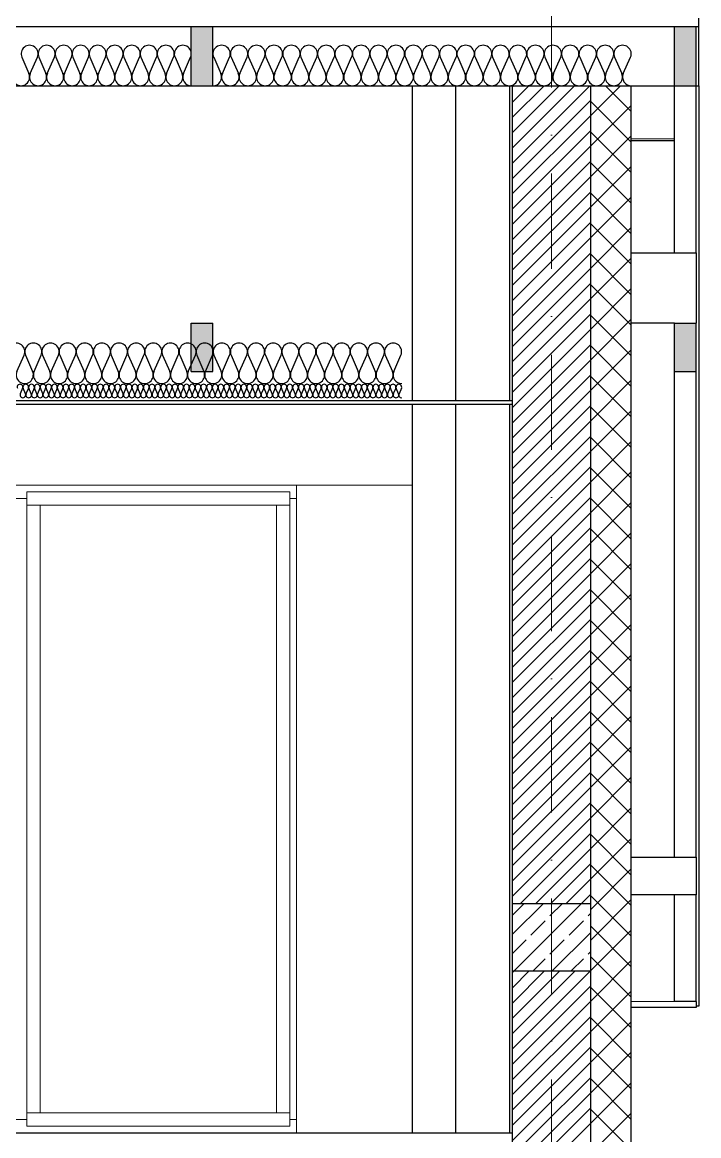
# Model space of a CAD drawing. Header units: millimetres. Extents: x 4647 to 73915, y -13612 to -8141.
# Drawn here: x 23197.5 to 23448.1, y -10769.6 to -10357.2 of the extents above; entities that cross this region are included whole.
import ezdxf
from ezdxf.enums import TextEntityAlignment as Align

# ---------------------------------------------------------------- set-up
doc = ezdxf.new("R2010")
doc.units = ezdxf.units.MM
doc.linetypes.add('Kropki i Kreski', pattern=[67.027776, 35.277777, -17.638888, 0, -14.111111])
for name, color, linetype in [('2D - Ogólne', 7, 'Continuous'), ('Konstrukcja - Dach', 7, 'Continuous'), ('Konstrukcja - Ogólne', 7, 'Continuous'), ('Konstrukcja - Siatka mod', 7, 'Continuous'), ('Konstrukcja - wieńce', 7, 'Continuous'), ('Konstrukcja - Ściany zew', 7, 'Continuous'), ('Okna ArchiCADa', 7, 'Continuous'), ('WIDOK', 7, 'Continuous')]:
    doc.layers.add(name, color=color, linetype=linetype)
doc.layers.add('a_wymiary', color=250, linetype='Continuous', lineweight=9)
doc.layers.add('Konstrukcja - Siatka mod_Nr_Pióra__1', color=7, linetype='Continuous', lineweight=5)
doc.layers.add('Konstrukcja - Siatka mod_Nr_Pióra__4', color=7, linetype='Continuous', lineweight=5, true_color=0x029e21)
doc.styles.add('GENERATED_STYLE_1', font='arialbd.ttf')

# ---------------------------------------------------------------- blocks, each defined once
blk = doc.blocks.new('Standardowy znacznik siatki_6')
at = {"layer": 'Konstrukcja - Siatka mod_Nr_Pióra__4', "linetype": 'Kropki i Kreski'}
blk.add_line((1, 0), (1660.6, 0), dxfattribs=at)
at = {"layer": 'Konstrukcja - Siatka mod_Nr_Pióra__1', "style": 'GENERATED_STYLE_1'}
blk.add_attdef('AC_MarkerText_1', text='', height=18, rotation=90, dxfattribs=at).set_placement((-6.71, -6.83), align=Align.BOTTOM_LEFT)

msp = doc.modelspace()

# ---------------------------------------------------------------- hatches: boundary and pattern name
at = {"layer": 'Konstrukcja - Dach', "linetype": 'Continuous', "lineweight": 0}
for points in [[(23260.14, -10358.69), (23260.14, -10380.67), (23268.14, -10380.67), (23268.14, -10358.69)], [(23439.14, -10358.69), (23439.14, -10380.67), (23447.14, -10380.67), (23447.14, -10358.69)], [(23268.14, -10486.57), (23268.14, -10468.57), (23260.14, -10468.57), (23260.14, -10486.57)], [(23447.14, -10486.57), (23447.14, -10468.57), (23439.14, -10468.57), (23439.14, -10486.57)]]:
    msp.add_hatch(color=46, dxfattribs=at).paths.add_polyline_path(points, flags=0)

# ---------------------------------------------------------------- linework, layer by layer
at = {"layer": '2D - Ogólne'}
for p, q in [((23197.33, -10370.14), (23199.96, -10376.2)), ((23200.49, -10376.2), (23203.11, -10370.14)), ((23203.64, -10370.14), (23206.26, -10376.2)), ((23206.79, -10376.2), (23209.42, -10370.14)), ((23209.95, -10370.14), (23212.57, -10376.2)), ((23213.1, -10376.2), (23215.73, -10370.14)), ((23216.26, -10370.14), (23218.88, -10376.2)), ((23219.41, -10376.2), (23222.03, -10370.14)), ((23222.56, -10370.14), (23225.19, -10376.2)), ((23225.72, -10376.2), (23228.34, -10370.14)), ((23228.87, -10370.14), (23231.5, -10376.2)), ((23232.02, -10376.2), (23234.65, -10370.14)), ((23235.18, -10370.14), (23237.8, -10376.2)), ((23238.33, -10376.2), (23240.96, -10370.14)), ((23241.49, -10370.14), (23244.11, -10376.2)), ((23244.64, -10376.2), (23247.26, -10370.14)), ((23247.79, -10370.14), (23250.42, -10376.2)), ((23250.95, -10376.2), (23253.57, -10370.14)), ((23254.1, -10370.14), (23256.73, -10376.2)), ((23257.26, -10376.2), (23259.88, -10370.14)), ((23268.42, -10370.14), (23271.1, -10376.2)), ((23271.65, -10376.2), (23274.33, -10370.14)), ((23274.87, -10370.14), (23277.56, -10376.2)), ((23278.1, -10376.2), (23280.79, -10370.14)), ((23281.33, -10370.14), (23284.02, -10376.2)), ((23284.56, -10376.2), (23287.25, -10370.14)), ((23287.79, -10370.14), (23290.48, -10376.2)), ((23291.02, -10376.2), (23293.71, -10370.14)), ((23294.25, -10370.14), (23296.94, -10376.2)), ((23297.48, -10376.2), (23300.16, -10370.14)), ((23300.71, -10370.14), (23303.39, -10376.2)), ((23303.94, -10376.2), (23306.62, -10370.14)), ((23307.17, -10370.14), (23309.85, -10376.2)), ((23310.39, -10376.2), (23313.08, -10370.14)), ((23313.62, -10370.14), (23316.31, -10376.2)), ((23316.85, -10376.2), (23319.54, -10370.14)), ((23320.08, -10370.14), (23322.77, -10376.2)), ((23323.31, -10376.2), (23326, -10370.14)), ((23326.54, -10370.14), (23329.23, -10376.2)), ((23329.77, -10376.2), (23332.46, -10370.14)), ((23333, -10370.14), (23335.69, -10376.2)), ((23336.23, -10376.2), (23338.91, -10370.14)), ((23339.46, -10370.14), (23342.14, -10376.2)), ((23342.69, -10376.2), (23345.37, -10370.14)), ((23345.92, -10370.14), (23348.6, -10376.2)), ((23349.14, -10376.2), (23351.83, -10370.14)), ((23352.37, -10370.14), (23355.06, -10376.2)), ((23355.6, -10376.2), (23358.29, -10370.14)), ((23358.83, -10370.14), (23361.52, -10376.2)), ((23362.06, -10376.2), (23364.75, -10370.14)), ((23365.29, -10370.14), (23367.98, -10376.2)), ((23368.52, -10376.2), (23371.21, -10370.14)), ((23371.75, -10370.14), (23374.44, -10376.2)), ((23374.98, -10376.2), (23377.66, -10370.14)), ((23378.21, -10370.14), (23380.89, -10376.2)), ((23381.44, -10376.2), (23384.12, -10370.14)), ((23384.67, -10370.14), (23387.35, -10376.2)), ((23387.89, -10376.2), (23390.58, -10370.14)), ((23391.12, -10370.14), (23393.81, -10376.2)), ((23394.35, -10376.2), (23397.04, -10370.14)), ((23397.58, -10370.14), (23400.27, -10376.2)), ((23400.81, -10376.2), (23403.5, -10370.14)), ((23404.04, -10370.14), (23406.73, -10376.2)), ((23407.27, -10376.2), (23409.96, -10370.14)), ((23410.5, -10370.14), (23413.19, -10376.2)), ((23413.73, -10376.2), (23416.41, -10370.14)), ((23416.96, -10370.14), (23419.64, -10376.2)), ((23420.19, -10376.2), (23422.87, -10370.14)), ((23195.53, -10486.53), (23198.17, -10480.47)), ((23198.7, -10480.47), (23201.34, -10486.53)), ((23201.88, -10486.53), (23204.52, -10480.47)), ((23205.05, -10480.47), (23207.69, -10486.53)), ((23208.23, -10486.53), (23210.87, -10480.47)), ((23211.4, -10480.47), (23214.04, -10486.53)), ((23214.57, -10486.53), (23217.21, -10480.47)), ((23217.75, -10480.47), (23220.39, -10486.53)), ((23220.92, -10486.53), (23223.56, -10480.47)), ((23224.09, -10480.47), (23226.73, -10486.53)), ((23227.27, -10486.53), (23229.91, -10480.47)), ((23230.44, -10480.47), (23233.08, -10486.53)), ((23233.62, -10486.53), (23236.26, -10480.47)), ((23236.79, -10480.47), (23239.43, -10486.53)), ((23239.96, -10486.53), (23242.6, -10480.47)), ((23243.14, -10480.47), (23245.78, -10486.53)), ((23246.31, -10486.53), (23248.95, -10480.47)), ((23249.48, -10480.47), (23252.13, -10486.53)), ((23252.66, -10486.53), (23255.3, -10480.47)), ((23255.83, -10480.47), (23258.47, -10486.53)), ((23259.01, -10486.53), (23261.65, -10480.47)), ((23262.18, -10480.47), (23264.82, -10486.53)), ((23265.35, -10486.53), (23267.99, -10480.47)), ((23268.53, -10480.47), (23271.17, -10486.53)), ((23271.7, -10486.53), (23274.34, -10480.47)), ((23274.87, -10480.47), (23277.52, -10486.53)), ((23278.05, -10486.53), (23280.69, -10480.47)), ((23281.22, -10480.47), (23283.86, -10486.53)), ((23284.4, -10486.53), (23287.04, -10480.47)), ((23287.57, -10480.47), (23290.21, -10486.53)), ((23290.74, -10486.53), (23293.38, -10480.47)), ((23293.92, -10480.47), (23296.56, -10486.53)), ((23297.09, -10486.53), (23299.73, -10480.47)), ((23300.27, -10480.47), (23302.91, -10486.53)), ((23303.44, -10486.53), (23306.08, -10480.47)), ((23306.61, -10480.47), (23309.25, -10486.53)), ((23309.79, -10486.53), (23312.43, -10480.47)), ((23312.96, -10480.47), (23315.6, -10486.53)), ((23316.13, -10486.53), (23318.77, -10480.47)), ((23319.31, -10480.47), (23321.95, -10486.53)), ((23322.48, -10486.53), (23325.12, -10480.47)), ((23325.66, -10480.47), (23328.3, -10486.53)), ((23328.83, -10486.53), (23331.47, -10480.47)), ((23332, -10480.47), (23334.64, -10486.53)), ((23335.18, -10486.53), (23337.82, -10480.47))]:
    msp.add_line(p, q, dxfattribs=at)
for centre, major_axis, ratio, start_param, end_param in [((23200.22, -10368.86), (0, 3.19), 0.988613, 4.299595, 8.266775), ((23206.53, -10368.86), (0, 3.19), 0.988613, 4.299595, 8.266775), ((23212.84, -10368.86), (0, 3.19), 0.988613, 4.299595, 8.266775), ((23219.14, -10368.86), (0, 3.19), 0.988613, 4.299595, 8.266775), ((23225.45, -10368.86), (0, 3.19), 0.988613, 4.299595, 8.266775), ((23231.76, -10368.86), (0, 3.19), 0.988613, 4.299595, 8.266775), ((23238.07, -10368.86), (0, 3.19), 0.988613, 4.299595, 8.266775), ((23244.38, -10368.86), (0, 3.19), 0.988613, 4.299595, 8.266775), ((23250.68, -10368.86), (0, 3.19), 0.988613, 4.299595, 8.266775), ((23256.99, -10368.86), (0, 3.19), 0.988613, 4.299595, 8.266775), ((23271.37, -10368.86), (3.23, 0), 0.987926, 5.870392, 9.837571), ((23277.83, -10368.86), (3.23, 0), 0.987926, 5.870392, 9.837571), ((23284.29, -10368.86), (3.23, 0), 0.987926, 5.870392, 9.837571), ((23290.75, -10368.86), (3.23, 0), 0.987926, 5.870392, 9.837571), ((23297.21, -10368.86), (3.23, 0), 0.987926, 5.870392, 9.837571), ((23303.67, -10368.86), (3.23, 0), 0.987926, 5.870392, 9.837571), ((23310.12, -10368.86), (3.23, 0), 0.987926, 5.870392, 9.837571), ((23316.58, -10368.86), (3.23, 0), 0.987926, 5.870392, 9.837571), ((23323.04, -10368.86), (3.23, 0), 0.987926, 5.870392, 9.837571), ((23329.5, -10368.86), (3.23, 0), 0.987926, 5.870392, 9.837571), ((23335.96, -10368.86), (3.23, 0), 0.987926, 5.870392, 9.837571), ((23342.42, -10368.86), (3.23, 0), 0.987926, 5.870392, 9.837571), ((23348.87, -10368.86), (3.23, 0), 0.987926, 5.870392, 9.837571), ((23355.33, -10368.86), (3.23, 0), 0.987926, 5.870392, 9.837571), ((23361.79, -10368.86), (3.23, 0), 0.987926, 5.870392, 9.837571), ((23368.25, -10368.86), (3.23, 0), 0.987926, 5.870392, 9.837571), ((23374.71, -10368.86), (3.23, 0), 0.987926, 5.870392, 9.837571), ((23381.17, -10368.86), (3.23, 0), 0.987926, 5.870392, 9.837571), ((23387.62, -10368.86), (3.23, 0), 0.987926, 5.870392, 9.837571), ((23394.08, -10368.86), (3.23, 0), 0.987926, 5.870392, 9.837571), ((23400.54, -10368.86), (3.23, 0), 0.987926, 5.870392, 9.837571), ((23407, -10368.86), (3.23, 0), 0.987926, 5.870392, 9.837571), ((23413.46, -10368.86), (3.23, 0), 0.987926, 5.870392, 9.837571), ((23419.92, -10368.86), (3.23, 0), 0.987926, 5.870392, 9.837571), ((23197.07, -10377.48), (0, 3.19), 0.988613, 1.158004, 5.125183), ((23203.38, -10377.48), (0, 3.19), 0.988613, 1.158004, 5.125183), ((23209.68, -10377.48), (0, 3.19), 0.988613, 1.158004, 5.125183), ((23215.99, -10377.48), (0, 3.19), 0.988613, 1.158004, 5.125183), ((23222.3, -10377.48), (0, 3.19), 0.988613, 1.158004, 5.125183), ((23228.61, -10377.48), (0, 3.19), 0.988613, 1.158004, 5.125183), ((23234.91, -10377.48), (0, 3.19), 0.988613, 1.158004, 5.125183), ((23241.22, -10377.48), (0, 3.19), 0.988613, 1.158004, 5.125183), ((23247.53, -10377.48), (0, 3.19), 0.988613, 1.158004, 5.125183), ((23253.84, -10377.48), (0, 3.19), 0.988613, 1.158004, 5.125183), ((23260.14, -10377.48), (0, 3.19), 0.988613, 1.158004, 3.141593), ((23268.14, -10377.48), (3.23, 0), 0.987926, 4.712389, 6.695979), ((23274.6, -10377.48), (3.23, 0), 0.987926, 2.7288, 6.695979), ((23281.06, -10377.48), (3.23, 0), 0.987926, 2.7288, 6.695979), ((23287.52, -10377.48), (3.23, 0), 0.987926, 2.7288, 6.695979), ((23293.98, -10377.48), (3.23, 0), 0.987926, 2.7288, 6.695979), ((23300.44, -10377.48), (3.23, 0), 0.987926, 2.7288, 6.695979), ((23306.89, -10377.48), (3.23, 0), 0.987926, 2.7288, 6.695979), ((23313.35, -10377.48), (3.23, 0), 0.987926, 2.7288, 6.695979), ((23319.81, -10377.48), (3.23, 0), 0.987926, 2.7288, 6.695979), ((23326.27, -10377.48), (3.23, 0), 0.987926, 2.7288, 6.695979), ((23332.73, -10377.48), (3.23, 0), 0.987926, 2.7288, 6.695979), ((23339.19, -10377.48), (3.23, 0), 0.987926, 2.7288, 6.695979), ((23345.64, -10377.48), (3.23, 0), 0.987926, 2.7288, 6.695979), ((23352.1, -10377.48), (3.23, 0), 0.987926, 2.7288, 6.695979), ((23358.56, -10377.48), (3.23, 0), 0.987926, 2.7288, 6.695979), ((23365.02, -10377.48), (3.23, 0), 0.987926, 2.7288, 6.695979), ((23371.48, -10377.48), (3.23, 0), 0.987926, 2.7288, 6.695979), ((23377.94, -10377.48), (3.23, 0), 0.987926, 2.7288, 6.695979), ((23384.39, -10377.48), (3.23, 0), 0.987926, 2.7288, 6.695979), ((23390.85, -10377.48), (3.23, 0), 0.987926, 2.7288, 6.695979), ((23397.31, -10377.48), (3.23, 0), 0.987926, 2.7288, 6.695979), ((23403.77, -10377.48), (3.23, 0), 0.987926, 2.7288, 6.695979), ((23410.23, -10377.48), (3.23, 0), 0.987926, 2.7288, 6.695979), ((23416.69, -10377.48), (3.23, 0), 0.987926, 2.7288, 6.695979), ((23423.14, -10377.48), (3.23, 0), 0.987926, 2.7288, 4.712389), ((23195.26, -10479.19), (0, 3.19), 0.994863, 4.299595, 8.266775), ((23201.61, -10479.19), (0, 3.19), 0.994863, 4.299595, 8.266775), ((23207.96, -10479.19), (0, 3.19), 0.994863, 4.299595, 8.266775), ((23214.31, -10479.19), (0, 3.19), 0.994863, 4.299595, 8.266775), ((23220.65, -10479.19), (0, 3.19), 0.994863, 4.299595, 8.266775), ((23227, -10479.19), (0, 3.19), 0.994863, 4.299595, 8.266775), ((23233.35, -10479.19), (0, 3.19), 0.994863, 4.299595, 8.266775), ((23239.7, -10479.19), (0, 3.19), 0.994863, 4.299595, 8.266775), ((23246.04, -10479.19), (0, 3.19), 0.994863, 4.299595, 8.266775), ((23252.39, -10479.19), (0, 3.19), 0.994863, 4.299595, 8.266775), ((23258.74, -10479.19), (0, 3.19), 0.994863, 4.299595, 8.266775), ((23265.09, -10479.19), (0, 3.19), 0.994863, 4.299595, 8.266775), ((23271.43, -10479.19), (0, 3.19), 0.994863, 4.299595, 8.266775), ((23277.78, -10479.19), (0, 3.19), 0.994863, 4.299595, 8.266775), ((23284.13, -10479.19), (0, 3.19), 0.994863, 4.299595, 8.266775), ((23290.48, -10479.19), (0, 3.19), 0.994863, 4.299595, 8.266775), ((23296.82, -10479.19), (0, 3.19), 0.994863, 4.299595, 8.266775), ((23303.17, -10479.19), (0, 3.19), 0.994863, 4.299595, 8.266775), ((23309.52, -10479.19), (0, 3.19), 0.994863, 4.299595, 8.266775), ((23315.87, -10479.19), (0, 3.19), 0.994863, 4.299595, 8.266775), ((23322.21, -10479.19), (0, 3.19), 0.994863, 4.299595, 8.266775), ((23328.56, -10479.19), (0, 3.19), 0.994863, 4.299595, 8.266775), ((23334.91, -10479.19), (0, 3.19), 0.994863, 4.299595, 8.266775), ((23198.44, -10487.81), (0, 3.19), 0.994863, 1.158004, 5.125183), ((23204.78, -10487.81), (0, 3.19), 0.994863, 1.158004, 5.125183), ((23211.13, -10487.81), (0, 3.19), 0.994863, 1.158004, 5.125183), ((23217.48, -10487.81), (0, 3.19), 0.994863, 1.158004, 5.125183), ((23223.83, -10487.81), (0, 3.19), 0.994863, 1.158004, 5.125183), ((23230.18, -10487.81), (0, 3.19), 0.994863, 1.158004, 5.125183), ((23236.52, -10487.81), (0, 3.19), 0.994863, 1.158004, 5.125183), ((23242.87, -10487.81), (0, 3.19), 0.994863, 1.158004, 5.125183), ((23249.22, -10487.81), (0, 3.19), 0.994863, 1.158004, 5.125183), ((23255.57, -10487.81), (0, 3.19), 0.994863, 1.158004, 5.125183), ((23261.91, -10487.81), (0, 3.19), 0.994863, 1.158004, 5.125183), ((23268.26, -10487.81), (0, 3.19), 0.994863, 1.158004, 5.125183), ((23274.61, -10487.81), (0, 3.19), 0.994863, 1.158004, 5.125183), ((23280.96, -10487.81), (0, 3.19), 0.994863, 1.158004, 5.125183), ((23287.3, -10487.81), (0, 3.19), 0.994863, 1.158004, 5.125183), ((23293.65, -10487.81), (0, 3.19), 0.994863, 1.158004, 5.125183), ((23300, -10487.81), (0, 3.19), 0.994863, 1.158004, 5.125183), ((23306.35, -10487.81), (0, 3.19), 0.994863, 1.158004, 5.125183), ((23312.69, -10487.81), (0, 3.19), 0.994863, 1.158004, 5.125183), ((23319.04, -10487.81), (0, 3.19), 0.994863, 1.158004, 5.125183), ((23325.39, -10487.81), (0, 3.19), 0.994863, 1.158004, 5.125183), ((23331.74, -10487.81), (0, 3.19), 0.994863, 1.158004, 5.125183), ((23338.08, -10487.81), (0, 3.19), 0.994863, 1.158004, 3.141593)]:
    msp.add_ellipse(centre, major_axis=major_axis, ratio=ratio, start_param=start_param, end_param=end_param, dxfattribs=at)
at = {"layer": 'a_wymiary'}
for p, q in [((23378.14, -10380.67), (23342.14, -10380.67)), ((23342.14, -10380.67), (23342.14, -10497.32)), ((23378.14, -10497.32), (23378.14, -10380.67)), ((23379.14, -10380.67), (23378.14, -10380.67)), ((23378.14, -10380.67), (23378.14, -10497.32)), ((23379.14, -10497.32), (23379.14, -10380.67)), ((23448.14, -10380.67), (23423.14, -10380.67)), ((23423.14, -10380.67), (23423.14, -10400.32)), ((23448.14, -10721.59), (23448.14, -10380.67)), ((23439.14, -10400.32), (23423.14, -10400.32)), ((23423.14, -10400.32), (23423.14, -10401.14)), ((23423.14, -10400.32), (23439.14, -10400.32)), ((23423.14, -10401.14), (23439.14, -10401.14)), ((23439.14, -10401.14), (23423.14, -10401.14)), ((23423.14, -10401.14), (23423.14, -10442.57)), ((23439.14, -10401.14), (23439.14, -10400.32)), ((23439.14, -10400.32), (23439.14, -10401.14)), ((23423.14, -10442.57), (23423.14, -10468.57)), ((23447.14, -10442.57), (23423.14, -10442.57)), ((23423.14, -10442.57), (23447.14, -10442.57)), ((23447.14, -10468.57), (23447.14, -10442.57)), ((23447.14, -10442.57), (23447.14, -10486.57)), ((23423.14, -10468.57), (23447.14, -10468.57)), ((23439.14, -10468.57), (23423.14, -10468.57)), ((23423.14, -10468.57), (23423.14, -10648.07)), ((23439.14, -10486.57), (23439.14, -10468.57)), ((23447.14, -10486.57), (23439.14, -10486.57)), ((23342.14, -10498.57), (22919.14, -10498.57)), ((23342.14, -10497.32), (23378.14, -10497.32)), ((23378.14, -10498.57), (23342.14, -10498.57)), ((23342.14, -10498.57), (23342.14, -10768.57)), ((23342.14, -10528.57), (23342.14, -10498.57)), ((23378.14, -10497.32), (23379.14, -10497.32)), ((23378.14, -10768.57), (23378.14, -10498.57)), ((23378.14, -10498.57), (23378.14, -10768.57)), ((23379.14, -10498.57), (23378.14, -10498.57)), ((23379.14, -10768.57), (23379.14, -10498.57)), ((22919.14, -10528.57), (23342.14, -10528.57)), ((23299.14, -10528.57), (22999.14, -10528.57)), ((23299.14, -10533.57), (23299.14, -10528.57)), ((23342.14, -10528.57), (23299.14, -10528.57)), ((23299.14, -10528.57), (23299.14, -10768.57)), ((23342.14, -10768.57), (23342.14, -10528.57)), ((23191.64, -10533.57), (23199.14, -10533.57)), ((23199.14, -10533.57), (23191.64, -10533.57)), ((23199.14, -10531.07), (23199.14, -10536.07)), ((23296.64, -10531.07), (23199.14, -10531.07)), ((23199.14, -10533.57), (23199.14, -10531.07)), ((23199.14, -10531.07), (23296.64, -10531.07)), ((23199.14, -10763.57), (23199.14, -10533.57)), ((23296.64, -10536.07), (23296.64, -10531.07)), ((23296.64, -10531.07), (23296.64, -10533.57)), ((23296.64, -10533.57), (23299.14, -10533.57)), ((23296.64, -10533.57), (23296.64, -10763.57)), ((23299.14, -10533.57), (23296.64, -10533.57)), ((23299.14, -10763.57), (23299.14, -10533.57)), ((23199.14, -10536.07), (23204.14, -10536.07)), ((23199.14, -10536.07), (23199.14, -10761.07)), ((23204.14, -10536.07), (23199.14, -10536.07)), ((23291.64, -10536.07), (23204.14, -10536.07)), ((23204.14, -10536.07), (23204.14, -10761.07)), ((23204.14, -10536.07), (23291.64, -10536.07)), ((23204.14, -10761.07), (23204.14, -10536.07)), ((23291.64, -10761.07), (23291.64, -10536.07)), ((23291.64, -10536.07), (23296.64, -10536.07)), ((23291.64, -10536.07), (23291.64, -10761.07)), ((23296.64, -10536.07), (23291.64, -10536.07)), ((23296.64, -10761.07), (23296.64, -10536.07)), ((23423.14, -10648.07), (23423.14, -10768.57)), ((23423.14, -10768.57), (23423.14, -10648.07)), ((23423.14, -10648.07), (23423.14, -10648.07)), ((23423.14, -10648.07), (23423.14, -10666.37)), ((23423.14, -10666.37), (23423.14, -10680.37)), ((23447.14, -10666.37), (23423.14, -10666.37)), ((23423.14, -10666.37), (23447.14, -10666.37)), ((23447.14, -10680.37), (23447.14, -10666.37)), ((23447.14, -10666.37), (23447.14, -10680.37)), ((23423.14, -10680.37), (23447.14, -10680.37)), ((23447.14, -10680.37), (23423.14, -10680.37)), ((23423.14, -10680.37), (23423.14, -10719.84)), ((23408.14, -10683.57), (23379.14, -10683.57)), ((23379.14, -10683.57), (23379.14, -10708.57)), ((23408.14, -10708.57), (23408.14, -10683.57)), ((23379.14, -10708.57), (23408.14, -10708.57)), ((23447.14, -10719.84), (23423.14, -10719.84)), ((23423.14, -10719.84), (23423.14, -10722.06)), ((23423.14, -10719.84), (23447.14, -10719.84)), ((23423.14, -10722.06), (23447.14, -10722.06)), ((23447.14, -10722.06), (23447.14, -10719.84)), ((23447.14, -10719.84), (23447.14, -10721.59)), ((23447.14, -10721.59), (23448.14, -10721.59)), ((23199.14, -10763.57), (23191.64, -10763.57)), ((23191.64, -10763.57), (23199.14, -10763.57)), ((23204.14, -10761.07), (23199.14, -10761.07)), ((23199.14, -10761.07), (23199.14, -10766.07)), ((23199.14, -10761.07), (23204.14, -10761.07)), ((23199.14, -10766.07), (23199.14, -10763.57)), ((23204.14, -10761.07), (23291.64, -10761.07)), ((23291.64, -10761.07), (23204.14, -10761.07)), ((23296.64, -10761.07), (23291.64, -10761.07)), ((23291.64, -10761.07), (23296.64, -10761.07)), ((23296.64, -10766.07), (23296.64, -10761.07)), ((23299.14, -10763.57), (23296.64, -10763.57)), ((23296.64, -10763.57), (23296.64, -10766.07)), ((23296.64, -10763.57), (23299.14, -10763.57)), ((23299.14, -10768.57), (23299.14, -10763.57)), ((22999.14, -10768.57), (23299.14, -10768.57)), ((23199.14, -10766.07), (23296.64, -10766.07)), ((23296.64, -10766.07), (23199.14, -10766.07)), ((23299.14, -10768.57), (23342.14, -10768.57)), ((23342.14, -10768.57), (23378.14, -10768.57)), ((23378.14, -10768.57), (23379.14, -10768.57))]:
    msp.add_line(p, q, dxfattribs=at)
at = {"layer": 'Konstrukcja - Dach'}
for p, q in [((23448.14, -10358.69), (23448.14, -10355.64)), ((22088.14, -10358.69), (23448.14, -10358.69)), ((22088.14, -10358.69), (23448.14, -10358.69)), ((23448.14, -10362.35), (23448.14, -10358.69)), ((23448.14, -10380.67), (23448.14, -10362.35)), ((22088.14, -10380.67), (23448.14, -10380.67)), ((23448.14, -10380.67), (23448.14, -10721.59)), ((23197.64, -10492.75), (23196.75, -10494.77)), ((23198.7, -10494.77), (23197.82, -10492.75)), ((23199.77, -10492.75), (23198.88, -10494.77)), ((23200.83, -10494.77), (23199.94, -10492.75)), ((23201.89, -10492.75), (23201.01, -10494.77)), ((23202.96, -10494.77), (23202.07, -10492.75)), ((23204.02, -10492.75), (23203.13, -10494.77)), ((23205.08, -10494.77), (23204.2, -10492.75)), ((23206.15, -10492.75), (23205.26, -10494.77)), ((23207.21, -10494.77), (23206.32, -10492.75)), ((23208.27, -10492.75), (23207.39, -10494.77)), ((23209.34, -10494.77), (23208.45, -10492.75)), ((23210.4, -10492.75), (23209.51, -10494.77)), ((23211.46, -10494.77), (23210.58, -10492.75)), ((23212.53, -10492.75), (23211.64, -10494.77)), ((23213.59, -10494.77), (23212.7, -10492.75)), ((23214.65, -10492.75), (23213.77, -10494.77)), ((23215.72, -10494.77), (23214.83, -10492.75)), ((23216.78, -10492.75), (23215.89, -10494.77)), ((23217.84, -10494.77), (23216.96, -10492.75)), ((23218.91, -10492.75), (23218.02, -10494.77)), ((23219.97, -10494.77), (23219.08, -10492.75)), ((23221.03, -10492.75), (23220.15, -10494.77)), ((23222.1, -10494.77), (23221.21, -10492.75)), ((23223.16, -10492.75), (23222.27, -10494.77)), ((23224.22, -10494.77), (23223.34, -10492.75)), ((23225.29, -10492.75), (23224.4, -10494.77)), ((23226.35, -10494.77), (23225.46, -10492.75)), ((23227.41, -10492.75), (23226.53, -10494.77)), ((23228.47, -10494.77), (23227.59, -10492.75)), ((23229.54, -10492.75), (23228.65, -10494.77)), ((23230.6, -10494.77), (23229.72, -10492.75)), ((23231.66, -10492.75), (23230.78, -10494.77)), ((23232.73, -10494.77), (23231.84, -10492.75)), ((23233.79, -10492.75), (23232.91, -10494.77)), ((23234.85, -10494.77), (23233.97, -10492.75)), ((23235.92, -10492.75), (23235.03, -10494.77)), ((23236.98, -10494.77), (23236.1, -10492.75)), ((23238.04, -10492.75), (23237.16, -10494.77)), ((23239.11, -10494.77), (23238.22, -10492.75)), ((23240.17, -10492.75), (23239.29, -10494.77)), ((23241.23, -10494.77), (23240.35, -10492.75)), ((23242.3, -10492.75), (23241.41, -10494.77)), ((23243.36, -10494.77), (23242.48, -10492.75)), ((23244.42, -10492.75), (23243.54, -10494.77)), ((23245.49, -10494.77), (23244.6, -10492.75)), ((23246.55, -10492.75), (23245.67, -10494.77)), ((23247.61, -10494.77), (23246.73, -10492.75)), ((23248.68, -10492.75), (23247.79, -10494.77)), ((23249.74, -10494.77), (23248.86, -10492.75)), ((23250.8, -10492.75), (23249.92, -10494.77)), ((23251.87, -10494.77), (23250.98, -10492.75)), ((23252.93, -10492.75), (23252.05, -10494.77)), ((23253.99, -10494.77), (23253.11, -10492.75)), ((23255.06, -10492.75), (23254.17, -10494.77)), ((23256.12, -10494.77), (23255.24, -10492.75)), ((23257.18, -10492.75), (23256.3, -10494.77)), ((23258.25, -10494.77), (23257.36, -10492.75)), ((23259.31, -10492.75), (23258.43, -10494.77)), ((23260.37, -10494.77), (23259.49, -10492.75)), ((23261.44, -10492.75), (23260.55, -10494.77)), ((23262.5, -10494.77), (23261.62, -10492.75)), ((23263.56, -10492.75), (23262.68, -10494.77)), ((23264.63, -10494.77), (23263.74, -10492.75)), ((23265.69, -10492.75), (23264.81, -10494.77)), ((23266.75, -10494.77), (23265.87, -10492.75)), ((23267.82, -10492.75), (23266.93, -10494.77)), ((23268.88, -10494.77), (23268, -10492.75)), ((23269.94, -10492.75), (23269.06, -10494.77)), ((23271.01, -10494.77), (23270.12, -10492.75)), ((23272.07, -10492.75), (23271.19, -10494.77)), ((23273.13, -10494.77), (23272.25, -10492.75)), ((23274.2, -10492.75), (23273.31, -10494.77)), ((23275.26, -10494.77), (23274.38, -10492.75)), ((23276.32, -10492.75), (23275.44, -10494.77)), ((23277.39, -10494.77), (23276.5, -10492.75)), ((23278.45, -10492.75), (23277.57, -10494.77)), ((23279.51, -10494.77), (23278.63, -10492.75)), ((23280.58, -10492.75), (23279.69, -10494.77)), ((23281.64, -10494.77), (23280.76, -10492.75)), ((23282.7, -10492.75), (23281.82, -10494.77)), ((23283.77, -10494.77), (23282.88, -10492.75)), ((23284.83, -10492.75), (23283.95, -10494.77)), ((23285.89, -10494.77), (23285.01, -10492.75)), ((23286.96, -10492.75), (23286.07, -10494.77)), ((23288.02, -10494.77), (23287.13, -10492.75)), ((23289.08, -10492.75), (23288.2, -10494.77)), ((23290.15, -10494.77), (23289.26, -10492.75)), ((23291.21, -10492.75), (23290.32, -10494.77)), ((23292.27, -10494.77), (23291.39, -10492.75)), ((23293.34, -10492.75), (23292.45, -10494.77)), ((23294.4, -10494.77), (23293.51, -10492.75)), ((23295.46, -10492.75), (23294.58, -10494.77)), ((23296.53, -10494.77), (23295.64, -10492.75)), ((23297.59, -10492.75), (23296.7, -10494.77)), ((23298.65, -10494.77), (23297.77, -10492.75)), ((23299.72, -10492.75), (23298.83, -10494.77)), ((23300.78, -10494.77), (23299.89, -10492.75)), ((23301.84, -10492.75), (23300.96, -10494.77)), ((23302.91, -10494.77), (23302.02, -10492.75)), ((23303.97, -10492.75), (23303.08, -10494.77)), ((23305.03, -10494.77), (23304.15, -10492.75)), ((23306.1, -10492.75), (23305.21, -10494.77)), ((23307.16, -10494.77), (23306.27, -10492.75)), ((23308.22, -10492.75), (23307.34, -10494.77)), ((23309.29, -10494.77), (23308.4, -10492.75)), ((23310.35, -10492.75), (23309.46, -10494.77)), ((23311.41, -10494.77), (23310.53, -10492.75)), ((23312.48, -10492.75), (23311.59, -10494.77)), ((23313.54, -10494.77), (23312.65, -10492.75)), ((23314.6, -10492.75), (23313.72, -10494.77)), ((23315.67, -10494.77), (23314.78, -10492.75)), ((23316.73, -10492.75), (23315.84, -10494.77)), ((23317.79, -10494.77), (23316.91, -10492.75)), ((23318.86, -10492.75), (23317.97, -10494.77)), ((23319.92, -10494.77), (23319.03, -10492.75)), ((23320.98, -10492.75), (23320.1, -10494.77)), ((23322.05, -10494.77), (23321.16, -10492.75)), ((23323.11, -10492.75), (23322.22, -10494.77)), ((23324.17, -10494.77), (23323.29, -10492.75)), ((23325.24, -10492.75), (23324.35, -10494.77)), ((23326.3, -10494.77), (23325.41, -10492.75)), ((23327.36, -10492.75), (23326.48, -10494.77)), ((23328.42, -10494.77), (23327.54, -10492.75)), ((23329.49, -10492.75), (23328.6, -10494.77)), ((23330.55, -10494.77), (23329.67, -10492.75)), ((23331.61, -10492.75), (23330.73, -10494.77)), ((23332.68, -10494.77), (23331.79, -10492.75)), ((23333.74, -10492.75), (23332.86, -10494.77)), ((23334.8, -10494.77), (23333.92, -10492.75)), ((23335.87, -10492.75), (23334.98, -10494.77)), ((23336.93, -10494.77), (23336.05, -10492.75)), ((23337.99, -10492.75), (23337.11, -10494.77)), ((23448.14, -10721.59), (23447.14, -10721.59))]:
    msp.add_line(p, q, dxfattribs=at)
at = {"layer": 'Konstrukcja - Dach', "color": 161, "lineweight": 25}
for p, q in [((23260.14, -10358.69), (23260.14, -10358.69)), ((23268.14, -10358.69), (23268.14, -10358.69)), ((23439.14, -10358.69), (23439.14, -10358.69)), ((23447.14, -10358.69), (23447.14, -10358.69)), ((23439.14, -10400.32), (23439.14, -10380.67)), ((23447.14, -10442.57), (23447.14, -10380.67)), ((23439.14, -10401.14), (23423.14, -10401.14)), ((23439.14, -10401.14), (23439.14, -10400.32)), ((23439.14, -10442.57), (23439.14, -10401.14)), ((23423.14, -10442.57), (23447.14, -10442.57)), ((23447.14, -10442.57), (23447.14, -10468.57)), ((23439.14, -10468.57), (23423.14, -10468.57)), ((23439.14, -10666.37), (23439.14, -10486.57)), ((23447.14, -10666.37), (23447.14, -10486.57)), ((22157.14, -10497.32), (23379.14, -10497.32)), ((22157.14, -10498.57), (23379.14, -10498.57)), ((23379.14, -10498.57), (23379.14, -10497.32)), ((23423.14, -10666.37), (23447.14, -10666.37)), ((23447.14, -10666.37), (23447.14, -10680.37)), ((23447.14, -10680.37), (23423.14, -10680.37)), ((23439.14, -10719.84), (23439.14, -10680.37)), ((23447.14, -10719.84), (23447.14, -10680.37)), ((23447.14, -10722.06), (23423.14, -10722.06)), ((23447.14, -10719.84), (23439.14, -10719.84)), ((23447.14, -10719.84), (23447.14, -10722.06))]:
    msp.add_line(p, q, dxfattribs=at)
at = {"layer": 'Konstrukcja - Dach', "color": 171, "lineweight": 25}
for p, q in [((23260.14, -10380.67), (23260.14, -10358.69)), ((23260.14, -10358.69), (23268.14, -10358.69)), ((23268.14, -10380.67), (23268.14, -10358.69)), ((23439.14, -10380.67), (23439.14, -10358.69)), ((23439.14, -10358.69), (23447.14, -10358.69)), ((23447.14, -10380.67), (23447.14, -10358.69)), ((23260.14, -10380.67), (23268.14, -10380.67)), ((23439.14, -10380.67), (23447.14, -10380.67)), ((23260.14, -10468.57), (23268.14, -10468.57)), ((23260.14, -10486.57), (23260.14, -10468.57)), ((23268.14, -10486.57), (23268.14, -10468.57)), ((23439.14, -10468.57), (23447.14, -10468.57)), ((23439.14, -10486.57), (23439.14, -10468.57)), ((23447.14, -10486.57), (23447.14, -10468.57)), ((23260.14, -10486.57), (23268.14, -10486.57)), ((23439.14, -10486.57), (23447.14, -10486.57))]:
    msp.add_line(p, q, dxfattribs=at)
at = {"layer": 'Konstrukcja - Dach'}
for centre, start_param, end_param in [((23196.67, -10492.33), 1.158003, 5.125183), ((23198.79, -10492.33), 1.158003, 5.125183), ((23200.92, -10492.33), 1.158003, 5.125183), ((23203.05, -10492.33), 1.158003, 5.125183), ((23205.17, -10492.33), 1.158003, 5.125183), ((23207.3, -10492.33), 1.158003, 5.125183), ((23209.42, -10492.33), 1.158003, 5.125183), ((23211.55, -10492.33), 1.158003, 5.125183), ((23213.68, -10492.33), 1.158003, 5.125183), ((23215.8, -10492.33), 1.158003, 5.125183), ((23217.93, -10492.33), 1.158003, 5.125183), ((23220.06, -10492.33), 1.158003, 5.125183), ((23222.18, -10492.33), 1.158003, 5.125183), ((23224.31, -10492.33), 1.158003, 5.125183), ((23226.44, -10492.33), 1.158003, 5.125183), ((23228.56, -10492.33), 1.158003, 5.125183), ((23230.69, -10492.33), 1.158003, 5.125183), ((23232.82, -10492.33), 1.158003, 5.125183), ((23234.94, -10492.33), 1.158003, 5.125183), ((23237.07, -10492.33), 1.158003, 5.125183), ((23239.2, -10492.33), 1.158003, 5.125183), ((23241.32, -10492.33), 1.158003, 5.125183), ((23243.45, -10492.33), 1.158003, 5.125183), ((23245.58, -10492.33), 1.158003, 5.125183), ((23247.7, -10492.33), 1.158003, 5.125183), ((23249.83, -10492.33), 1.158003, 5.125183), ((23251.96, -10492.33), 1.158003, 5.125183), ((23254.08, -10492.33), 1.158003, 5.125183), ((23256.21, -10492.33), 1.158003, 5.125183), ((23258.34, -10492.33), 1.158003, 5.125183), ((23260.46, -10492.33), 1.158003, 5.125183), ((23262.59, -10492.33), 1.158003, 5.125183), ((23264.72, -10492.33), 1.158003, 5.125183), ((23266.84, -10492.33), 1.158003, 5.125183), ((23268.97, -10492.33), 1.158003, 5.125183), ((23271.1, -10492.33), 1.158003, 5.125183), ((23273.22, -10492.33), 1.158003, 5.125183), ((23275.35, -10492.33), 1.158003, 5.125183), ((23277.48, -10492.33), 1.158003, 5.125183), ((23279.6, -10492.33), 1.158003, 5.125183), ((23281.73, -10492.33), 1.158003, 5.125183), ((23283.86, -10492.33), 1.158003, 5.125183), ((23285.98, -10492.33), 1.158003, 5.125183), ((23288.11, -10492.33), 1.158003, 5.125183), ((23290.24, -10492.33), 1.158003, 5.125183), ((23292.36, -10492.33), 1.158003, 5.125183), ((23294.49, -10492.33), 1.158003, 5.125183), ((23296.62, -10492.33), 1.158003, 5.125183), ((23298.74, -10492.33), 1.158003, 5.125183), ((23300.87, -10492.33), 1.158003, 5.125183), ((23303, -10492.33), 1.158003, 5.125183), ((23305.12, -10492.33), 1.158003, 5.125183), ((23307.25, -10492.33), 1.158003, 5.125183), ((23309.37, -10492.33), 1.158003, 5.125183), ((23311.5, -10492.33), 1.158003, 5.125183), ((23313.63, -10492.33), 1.158003, 5.125183), ((23315.75, -10492.33), 1.158003, 5.125183), ((23317.88, -10492.33), 1.158003, 5.125183), ((23320.01, -10492.33), 1.158003, 5.125183), ((23322.13, -10492.33), 1.158003, 5.125183), ((23324.26, -10492.33), 1.158003, 5.125183), ((23326.39, -10492.33), 1.158003, 5.125183), ((23328.51, -10492.33), 1.158003, 5.125183), ((23330.64, -10492.33), 1.158003, 5.125183), ((23332.77, -10492.33), 1.158003, 5.125183), ((23334.89, -10492.33), 1.158003, 5.125183), ((23337.02, -10492.33), 1.158003, 5.125183), ((23197.73, -10495.2), 4.299595, 8.266774), ((23199.86, -10495.2), 4.299595, 8.266774), ((23201.98, -10495.2), 4.299595, 8.266774), ((23204.11, -10495.2), 4.299595, 8.266774), ((23206.24, -10495.2), 4.299595, 8.266774), ((23208.36, -10495.2), 4.299595, 8.266774), ((23210.49, -10495.2), 4.299595, 8.266774), ((23212.61, -10495.2), 4.299595, 8.266774), ((23214.74, -10495.2), 4.299595, 8.266774), ((23216.87, -10495.2), 4.299595, 8.266774), ((23218.99, -10495.2), 4.299595, 8.266774), ((23221.12, -10495.2), 4.299595, 8.266774), ((23223.25, -10495.2), 4.299595, 8.266774), ((23225.37, -10495.2), 4.299595, 8.266774), ((23227.5, -10495.2), 4.299595, 8.266774), ((23229.63, -10495.2), 4.299595, 8.266774), ((23231.75, -10495.2), 4.299595, 8.266774), ((23233.88, -10495.2), 4.299595, 8.266774), ((23236.01, -10495.2), 4.299595, 8.266774), ((23238.13, -10495.2), 4.299595, 8.266774), ((23240.26, -10495.2), 4.299595, 8.266774), ((23242.39, -10495.2), 4.299595, 8.266774), ((23244.51, -10495.2), 4.299595, 8.266774), ((23246.64, -10495.2), 4.299595, 8.266774), ((23248.77, -10495.2), 4.299595, 8.266774), ((23250.89, -10495.2), 4.299595, 8.266774), ((23253.02, -10495.2), 4.299595, 8.266774), ((23255.15, -10495.2), 4.299595, 8.266774), ((23257.27, -10495.2), 4.299595, 8.266774), ((23259.4, -10495.2), 4.299595, 8.266774), ((23261.53, -10495.2), 4.299595, 8.266774), ((23263.65, -10495.2), 4.299595, 8.266774), ((23265.78, -10495.2), 4.299595, 8.266774), ((23267.91, -10495.2), 4.299595, 8.266774), ((23270.03, -10495.2), 4.299595, 8.266774), ((23272.16, -10495.2), 4.299595, 8.266774), ((23274.29, -10495.2), 4.299595, 8.266774), ((23276.41, -10495.2), 4.299595, 8.266774), ((23278.54, -10495.2), 4.299595, 8.266774), ((23280.67, -10495.2), 4.299595, 8.266774), ((23282.79, -10495.2), 4.299595, 8.266774), ((23284.92, -10495.2), 4.299595, 8.266774), ((23287.05, -10495.2), 4.299595, 8.266774), ((23289.17, -10495.2), 4.299595, 8.266774), ((23291.3, -10495.2), 4.299595, 8.266774), ((23293.43, -10495.2), 4.299595, 8.266774), ((23295.55, -10495.2), 4.299595, 8.266774), ((23297.68, -10495.2), 4.299595, 8.266774), ((23299.81, -10495.2), 4.299595, 8.266774), ((23301.93, -10495.2), 4.299595, 8.266774), ((23304.06, -10495.2), 4.299595, 8.266774), ((23306.19, -10495.2), 4.299595, 8.266774), ((23308.31, -10495.2), 4.299595, 8.266774), ((23310.44, -10495.2), 4.299595, 8.266774), ((23312.56, -10495.2), 4.299595, 8.266774), ((23314.69, -10495.2), 4.299595, 8.266774), ((23316.82, -10495.2), 4.299595, 8.266774), ((23318.94, -10495.2), 4.299595, 8.266774), ((23321.07, -10495.2), 4.299595, 8.266774), ((23323.2, -10495.2), 4.299595, 8.266774), ((23325.32, -10495.2), 4.299595, 8.266774), ((23327.45, -10495.2), 4.299595, 8.266774), ((23329.58, -10495.2), 4.299595, 8.266774), ((23331.7, -10495.2), 4.299595, 8.266774), ((23333.83, -10495.2), 4.299595, 8.266774), ((23335.96, -10495.2), 4.299595, 8.266774), ((23338.08, -10495.2), 4.299596, 6.283185)]:
    msp.add_ellipse(centre, major_axis=(0, -1.06), ratio=0.999913, start_param=start_param, end_param=end_param, dxfattribs=at)
at = {"layer": 'Konstrukcja - Ogólne', "color": 161, "lineweight": 25}
for p, q in [((23342.14, -10497.32), (23342.14, -10380.67)), ((23358.14, -10497.32), (23358.14, -10380.67)), ((23378.14, -10497.32), (23378.14, -10380.67)), ((23342.14, -10768.57), (23342.14, -10498.57)), ((23358.14, -10768.57), (23358.14, -10498.57)), ((23378.14, -10768.57), (23378.14, -10498.57))]:
    msp.add_line(p, q, dxfattribs=at)
at = {"layer": 'Konstrukcja - wieńce', "color": 132, "lineweight": 20}
msp.add_line((22919.14, -10528.57), (23342.14, -10528.57), dxfattribs=at)
at = {"layer": 'Konstrukcja - wieńce'}
for p, q in [((23379.14, -10683.57), (23408.14, -10683.57)), ((23379.14, -10708.57), (23379.14, -10683.57)), ((23408.14, -10708.57), (23408.14, -10683.57)), ((23379.14, -10708.57), (23408.14, -10708.57))]:
    msp.add_line(p, q, dxfattribs=at)
at = {"layer": 'Konstrukcja - wieńce', "linetype": 'Continuous'}
for p, q in [((23379.14, -10694.99), (23390.57, -10683.57)), ((23379.14, -10687.92), (23383.5, -10683.57)), ((23379.71, -10708.57), (23404.71, -10683.57)), ((23393.01, -10688.2), (23397.64, -10683.57)), ((23385.94, -10695.27), (23391.25, -10689.96)), ((23400.09, -10695.27), (23405.39, -10689.96)), ((23407.16, -10688.2), (23408.14, -10687.21)), ((23393.85, -10708.57), (23408.14, -10694.28)), ((23379.14, -10702.07), (23384.18, -10697.03)), ((23393.01, -10702.34), (23398.32, -10697.03)), ((23407.16, -10702.34), (23408.14, -10701.35)), ((23386.78, -10708.57), (23391.25, -10704.11)), ((23400.93, -10708.57), (23405.39, -10704.11)), ((23408, -10708.57), (23408.14, -10708.42))]:
    msp.add_line(p, q, dxfattribs=at)
at = {"layer": 'Konstrukcja - Ściany zew', "color": 251, "lineweight": 15}
for p, q in [((23379.14, -10380.66), (23379.14, -10380.67)), ((23423.14, -10380.66), (23423.14, -10380.67))]:
    msp.add_line(p, q, dxfattribs=at)
at = {"layer": 'Konstrukcja - Ściany zew'}
for p, q in [((23379.14, -10380.67), (23408.14, -10380.67)), ((23379.14, -10683.57), (23379.14, -10380.67)), ((23408.14, -10768.57), (23408.14, -10380.67)), ((23408.14, -10380.67), (23423.14, -10380.67)), ((23408.14, -10683.57), (23408.14, -10380.67)), ((23423.14, -10768.57), (23423.14, -10380.67)), ((23379.14, -10683.57), (23408.14, -10683.57)), ((23408.14, -10708.57), (23408.14, -10683.57)), ((23408.14, -10708.57), (23408.14, -10683.57)), ((23379.14, -10708.57), (23408.14, -10708.57)), ((23379.14, -10768.57), (23379.14, -10708.57)), ((23408.14, -10768.57), (23408.14, -10708.57)), ((23379.14, -10788.57), (23379.14, -10768.57)), ((23408.14, -11093.57), (23408.14, -10768.57)), ((23408.14, -10788.57), (23408.14, -10768.57)), ((23423.14, -11093.57), (23423.14, -10768.57))]:
    msp.add_line(p, q, dxfattribs=at)
at = {"layer": 'Konstrukcja - Ściany zew', "color": 251, "linetype": 'Continuous', "lineweight": 15}
for p, q in [((23379.14, -10381.04), (23379.52, -10380.67)), ((23379.14, -10386.7), (23385.17, -10380.67)), ((23379.14, -10392.35), (23390.83, -10380.67)), ((23379.14, -10398.01), (23396.49, -10380.67)), ((23379.14, -10403.67), (23402.15, -10380.67)), ((23379.14, -10409.32), (23407.8, -10380.67)), ((23408.14, -10391.64), (23419.12, -10380.67)), ((23423.14, -10390.23), (23413.58, -10380.67)), ((23379.14, -10414.98), (23408.14, -10385.98)), ((23423.14, -10401.54), (23408.14, -10386.54)), ((23408.14, -10402.95), (23423.14, -10387.95)), ((23379.14, -10420.64), (23408.14, -10391.64)), ((23379.14, -10426.29), (23408.14, -10397.29)), ((23423.14, -10412.86), (23408.14, -10397.86)), ((23408.14, -10414.26), (23423.14, -10399.26)), ((23379.14, -10431.95), (23408.14, -10402.95)), ((23379.14, -10437.61), (23408.14, -10408.61)), ((23423.14, -10424.17), (23408.14, -10409.17)), ((23408.14, -10425.58), (23423.14, -10410.58)), ((23379.14, -10443.26), (23408.14, -10414.26)), ((23379.14, -10448.92), (23408.14, -10419.92)), ((23423.14, -10435.48), (23408.14, -10420.48)), ((23408.14, -10436.89), (23423.14, -10421.89)), ((23379.14, -10454.58), (23408.14, -10425.58)), ((23379.14, -10460.23), (23408.14, -10431.23)), ((23423.14, -10446.8), (23408.14, -10431.8)), ((23408.14, -10448.21), (23423.14, -10433.21)), ((23379.14, -10465.89), (23408.14, -10436.89)), ((23379.14, -10471.55), (23408.14, -10442.55)), ((23423.14, -10458.11), (23408.14, -10443.11)), ((23408.14, -10459.52), (23423.14, -10444.52)), ((23379.14, -10477.21), (23408.14, -10448.21)), ((23379.14, -10482.86), (23408.14, -10453.86)), ((23423.14, -10469.42), (23408.14, -10454.42)), ((23379.14, -10488.52), (23408.14, -10459.52)), ((23408.14, -10470.83), (23423.14, -10455.83)), ((23379.14, -10494.18), (23408.14, -10465.18)), ((23423.14, -10480.74), (23408.14, -10465.74)), ((23408.14, -10482.15), (23423.14, -10467.15)), ((23379.14, -10499.83), (23408.14, -10470.83)), ((23379.14, -10505.49), (23408.14, -10476.49)), ((23423.14, -10492.05), (23408.14, -10477.05)), ((23408.14, -10493.46), (23423.14, -10478.46)), ((23379.14, -10511.15), (23408.14, -10482.15)), ((23379.14, -10516.8), (23408.14, -10487.8)), ((23423.14, -10503.37), (23408.14, -10488.37)), ((23408.14, -10504.77), (23423.14, -10489.77)), ((23379.14, -10522.46), (23408.14, -10493.46)), ((23379.14, -10528.12), (23408.14, -10499.12)), ((23423.14, -10514.68), (23408.14, -10499.68)), ((23379.14, -10533.77), (23408.14, -10504.77)), ((23408.14, -10516.09), (23423.14, -10501.09)), ((23379.14, -10539.43), (23408.14, -10510.43)), ((23423.14, -10525.99), (23408.14, -10510.99)), ((23408.14, -10527.4), (23423.14, -10512.4)), ((23379.14, -10545.09), (23408.14, -10516.09)), ((23379.14, -10550.74), (23408.14, -10521.74)), ((23423.14, -10537.31), (23408.14, -10522.31)), ((23408.14, -10538.71), (23423.14, -10523.71)), ((23379.14, -10556.4), (23408.14, -10527.4)), ((23379.14, -10562.06), (23408.14, -10533.06)), ((23423.14, -10548.62), (23408.14, -10533.62)), ((23408.14, -10550.03), (23423.14, -10535.03)), ((23379.14, -10567.71), (23408.14, -10538.71)), ((23379.14, -10573.37), (23408.14, -10544.37)), ((23423.14, -10559.93), (23408.14, -10544.93)), ((23379.14, -10579.03), (23408.14, -10550.03)), ((23408.14, -10561.34), (23423.14, -10546.34)), ((23379.14, -10584.69), (23408.14, -10555.69)), ((23423.14, -10571.25), (23408.14, -10556.25)), ((23408.14, -10572.66), (23423.14, -10557.66)), ((23379.14, -10590.34), (23408.14, -10561.34)), ((23379.14, -10596), (23408.14, -10567)), ((23423.14, -10582.56), (23408.14, -10567.56)), ((23408.14, -10583.97), (23423.14, -10568.97)), ((23379.14, -10601.66), (23408.14, -10572.66)), ((23379.14, -10607.31), (23408.14, -10578.31)), ((23423.14, -10593.88), (23408.14, -10578.88)), ((23408.14, -10595.28), (23423.14, -10580.28)), ((23379.14, -10612.97), (23408.14, -10583.97)), ((23379.14, -10618.63), (23408.14, -10589.63)), ((23423.14, -10605.19), (23408.14, -10590.19)), ((23379.14, -10624.28), (23408.14, -10595.28)), ((23408.14, -10606.6), (23423.14, -10591.6)), ((23379.14, -10629.94), (23408.14, -10600.94)), ((23423.14, -10616.5), (23408.14, -10601.5)), ((23408.14, -10617.91), (23423.14, -10602.91)), ((23379.14, -10635.6), (23408.14, -10606.6)), ((23379.14, -10641.25), (23408.14, -10612.25)), ((23423.14, -10627.82), (23408.14, -10612.82)), ((23408.14, -10629.22), (23423.14, -10614.22)), ((23379.14, -10646.91), (23408.14, -10617.91)), ((23379.14, -10652.57), (23408.14, -10623.57)), ((23423.14, -10639.13), (23408.14, -10624.13)), ((23408.14, -10640.54), (23423.14, -10625.54)), ((23379.14, -10658.22), (23408.14, -10629.22)), ((23379.14, -10663.88), (23408.14, -10634.88)), ((23423.14, -10650.44), (23408.14, -10635.44)), ((23408.14, -10651.85), (23423.14, -10636.85)), ((23379.14, -10669.54), (23408.14, -10640.54)), ((23379.14, -10675.19), (23408.14, -10646.2)), ((23423.14, -10661.76), (23408.14, -10646.76)), ((23408.14, -10663.17), (23423.14, -10648.17)), ((23379.14, -10680.85), (23408.14, -10651.85)), ((23382.08, -10683.57), (23408.14, -10657.51)), ((23423.14, -10673.07), (23408.14, -10658.07)), ((23408.14, -10674.48), (23423.14, -10659.48)), ((23387.74, -10683.57), (23408.14, -10663.17)), ((23393.4, -10683.57), (23408.14, -10668.82)), ((23423.14, -10684.38), (23408.14, -10669.38)), ((23408.14, -10685.79), (23423.14, -10670.79)), ((23399.05, -10683.57), (23408.14, -10674.48)), ((23404.71, -10683.57), (23408.14, -10680.14)), ((23423.14, -10695.7), (23408.14, -10680.7)), ((23408.14, -10697.11), (23423.14, -10682.11)), ((23408.14, -10685.79), (23408.14, -10685.79)), ((23408.14, -10691.45), (23408.14, -10691.45)), ((23423.14, -10707.01), (23408.14, -10692.01)), ((23408.14, -10708.42), (23423.14, -10693.42)), ((23408.14, -10697.11), (23408.14, -10697.11)), ((23408.14, -10702.76), (23408.14, -10702.76)), ((23423.14, -10718.33), (23408.14, -10703.33)), ((23408.14, -10719.73), (23423.14, -10704.73)), ((23379.14, -10709.14), (23379.71, -10708.57)), ((23379.14, -10714.79), (23385.37, -10708.57)), ((23379.14, -10720.45), (23391.03, -10708.57)), ((23379.14, -10726.11), (23396.68, -10708.57)), ((23379.14, -10731.76), (23402.34, -10708.57)), ((23379.14, -10737.42), (23408, -10708.57)), ((23408.14, -10708.42), (23408.14, -10708.42)), ((23379.14, -10743.08), (23408.14, -10714.08)), ((23423.14, -10729.64), (23408.14, -10714.64)), ((23408.14, -10731.05), (23423.14, -10716.05)), ((23379.14, -10748.73), (23408.14, -10719.73)), ((23379.14, -10754.39), (23408.14, -10725.39)), ((23423.14, -10740.95), (23408.14, -10725.95)), ((23408.14, -10742.36), (23423.14, -10727.36)), ((23379.14, -10760.05), (23408.14, -10731.05)), ((23379.14, -10765.7), (23408.14, -10736.7)), ((23423.14, -10752.27), (23408.14, -10737.27)), ((23408.14, -10753.68), (23423.14, -10738.68)), ((23381.94, -10768.57), (23408.14, -10742.36)), ((23387.59, -10768.57), (23408.14, -10748.02)), ((23423.14, -10763.58), (23408.14, -10748.58)), ((23408.14, -10764.99), (23423.14, -10749.99)), ((23393.25, -10768.57), (23408.14, -10753.68)), ((23398.91, -10768.57), (23408.14, -10759.33)), ((23416.82, -10768.57), (23408.14, -10759.89)), ((23415.88, -10768.57), (23423.14, -10761.3)), ((23379.14, -10771.36), (23381.94, -10768.57)), ((23379.14, -10777.02), (23387.59, -10768.57)), ((23379.14, -10782.68), (23393.25, -10768.57)), ((23379.14, -10788.33), (23398.91, -10768.57)), ((23384.56, -10788.57), (23404.56, -10768.57)), ((23404.56, -10768.57), (23408.14, -10764.99)), ((23408.14, -10776.3), (23415.88, -10768.57)), ((23423.14, -10774.89), (23416.82, -10768.57))]:
    msp.add_line(p, q, dxfattribs=at)
at = {"layer": 'Okna ArchiCADa', "color": 251, "lineweight": 15}
msp.add_line((23299.14, -10528.57), (23299.14, -10768.57), dxfattribs=at)
at = {"layer": 'Okna ArchiCADa', "color": 30, "lineweight": 18}
for p, q in [((23199.14, -10536.07), (23199.14, -10531.07)), ((23199.14, -10531.07), (23296.64, -10531.07)), ((23296.64, -10531.07), (23296.64, -10536.07)), ((23199.14, -10761.07), (23199.14, -10536.07)), ((23204.14, -10536.07), (23204.14, -10761.07)), ((23291.64, -10536.07), (23204.14, -10536.07)), ((23291.64, -10761.07), (23291.64, -10536.07)), ((23296.64, -10536.07), (23296.64, -10761.07)), ((23199.14, -10766.07), (23199.14, -10761.07)), ((23204.14, -10761.07), (23291.64, -10761.07)), ((23296.64, -10761.07), (23296.64, -10766.07)), ((23296.64, -10766.07), (23199.14, -10766.07))]:
    msp.add_line(p, q, dxfattribs=at)
at = {"layer": 'WIDOK'}
for p in [(22919.14, -10768.57), (23379.14, -10771.07)]:
    msp.add_line(p, (23379.14, -10768.57), dxfattribs=at)

# ---------------------------------------------------------------- block references
at = {"layer": 'Konstrukcja - Siatka mod', "linetype": 'Continuous', "rotation": 270}
msp.add_blockref('Standardowy znacznik siatki_6', (23393.64, -10009.41), dxfattribs=at)

doc.saveas('drawing.dxf')
